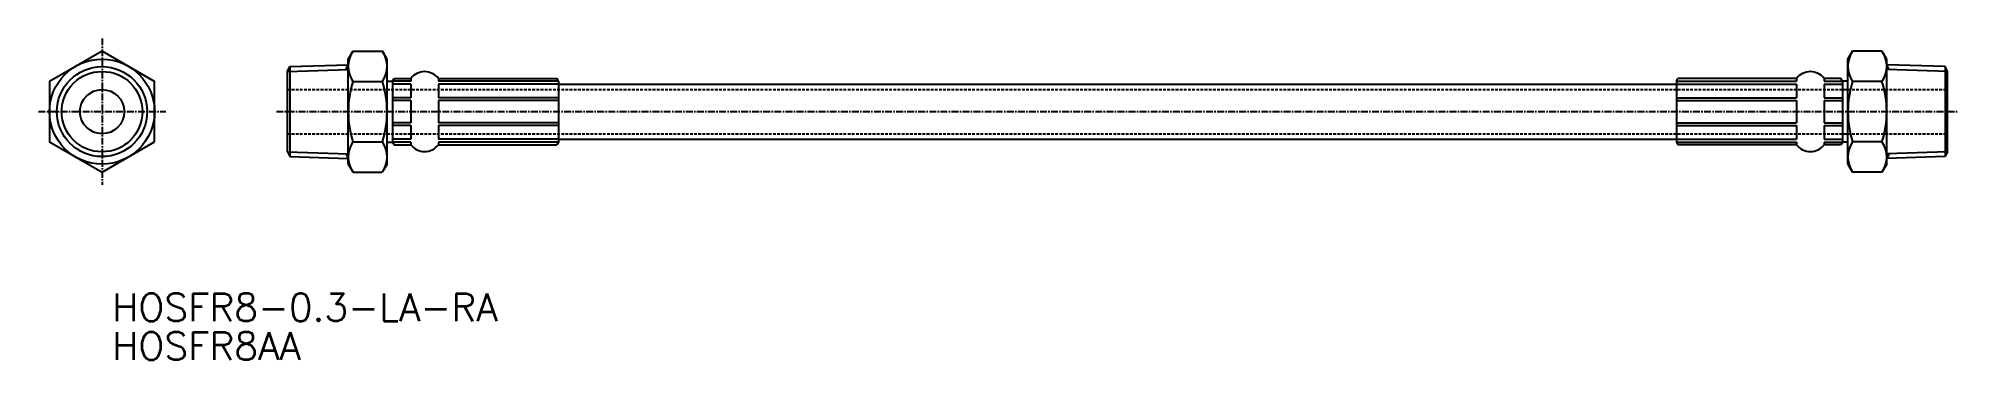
# Model space of a CAD drawing. Extents: x 30 to 377, y 104 to 162.
import ezdxf
from ezdxf.enums import TextEntityAlignment as Align

# ---------------------------------------------------------------- set-up
doc = ezdxf.new("R2010")
doc.units = 0
doc.linetypes.add('CENTER', pattern=[2, 1.25, -0.25, 0.25, -0.25])
doc.linetypes.add('DASHED', pattern=[0.75, 0.5, -0.25])
doc.layers.get('0').update_dxf_attribs({"linetype": 'CONTINUOUS'})
doc.layers.add('CENTER', color=1, linetype='CENTER')
doc.styles.get("Standard").update_dxf_attribs({"font": 'txt.shx', "bigfont": 'extfont.shx'})

msp = doc.modelspace()

# ---------------------------------------------------------------- linework, layer by layer
at = {"color": 7, "linetype": 'CONTINUOUS'}
for p, q in [((46.49, 156.71), (46.49, 156.71)), ((75.24, 155.76), (75.69, 156.63)), ((75.69, 156.63), (86.24, 156.96)), ((75.69, 156.63), (75.69, 140.34)), ((86.24, 157.98), (87.09, 159.45)), ((86.24, 138.98), (86.24, 157.98)), ((87.09, 159.45), (92.39, 159.45)), ((93.24, 157.98), (92.39, 159.45)), ((93.24, 138.98), (93.24, 157.98)), ((357.24, 157.98), (358.09, 159.45)), ((357.24, 138.98), (357.24, 157.98)), ((363.39, 159.45), (358.09, 159.45)), ((364.24, 157.98), (363.39, 159.45)), ((364.24, 138.98), (364.24, 157.98)), ((374.79, 156.63), (364.24, 156.96)), ((374.79, 156.63), (374.79, 140.34)), ((375.24, 155.76), (374.79, 156.63)), ((48.86, 155.34), (48.86, 155.34)), ((75.24, 141.21), (75.24, 155.76)), ((87.09, 153.97), (92.39, 153.97)), ((93.24, 153.98), (94.24, 153.98)), ((94.24, 153.98), (94.53, 154.48)), ((94.24, 153.98), (94.24, 142.98)), ((97.53, 153.98), (94.24, 153.98)), ((97.53, 153.48), (94.24, 153.48)), ((94.53, 154.48), (97.53, 154.48)), ((97.53, 154.48), (97.53, 153.98)), ((97.53, 153.48), (97.53, 150.98)), ((102.53, 154.48), (102.53, 153.98)), ((102.53, 154.48), (123.95, 154.48)), ((124.24, 153.98), (102.53, 153.98)), ((124.24, 153.48), (102.53, 153.48)), ((102.53, 153.48), (102.53, 150.98)), ((124.24, 153.98), (123.95, 154.48)), ((124.24, 153.98), (124.24, 142.98)), ((124.24, 153.48), (326.24, 153.48)), ((326.24, 153.98), (326.53, 154.48)), ((326.24, 153.98), (347.95, 153.98)), ((326.24, 153.98), (326.24, 142.98)), ((326.24, 153.48), (347.95, 153.48)), ((347.95, 154.48), (326.53, 154.48)), ((347.95, 154.48), (347.95, 153.98)), ((347.95, 153.48), (347.95, 150.98)), ((352.95, 154.48), (352.95, 153.98)), ((355.95, 154.48), (352.95, 154.48)), ((352.95, 153.98), (356.24, 153.98)), ((352.95, 153.48), (352.95, 150.98)), ((352.95, 153.48), (356.24, 153.48)), ((356.24, 153.98), (355.95, 154.48)), ((356.24, 153.98), (356.24, 142.98)), ((357.24, 153.98), (356.24, 153.98)), ((363.39, 153.97), (358.09, 153.97)), ((375.24, 141.21), (375.24, 155.76)), ((97.53, 150.98), (94.24, 150.98)), ((97.53, 150.48), (94.24, 150.48)), ((97.53, 150.48), (97.53, 146.48)), ((124.24, 150.98), (102.53, 150.98)), ((124.24, 150.48), (102.53, 150.48)), ((102.53, 150.48), (102.53, 146.48)), ((326.24, 150.98), (347.95, 150.98)), ((326.24, 150.48), (347.95, 150.48)), ((347.95, 150.48), (347.95, 146.48)), ((352.95, 150.98), (356.24, 150.98)), ((352.95, 150.48), (352.95, 146.48)), ((352.95, 150.48), (356.24, 150.48)), ((97.53, 146.48), (94.24, 146.48)), ((97.53, 145.98), (94.24, 145.98)), ((97.53, 145.98), (97.53, 143.48)), ((124.24, 146.48), (102.53, 146.48)), ((124.24, 145.98), (102.53, 145.98)), ((102.53, 145.98), (102.53, 143.48)), ((326.24, 146.48), (347.95, 146.48)), ((326.24, 145.98), (347.95, 145.98)), ((347.95, 145.98), (347.95, 143.48)), ((352.95, 146.48), (356.24, 146.48)), ((352.95, 145.98), (352.95, 143.48)), ((352.95, 145.98), (356.24, 145.98)), ((87.09, 143), (92.39, 143)), ((93.24, 142.98), (94.24, 142.98)), ((97.53, 143.48), (94.24, 143.48)), ((94.24, 142.98), (94.53, 142.48)), ((97.53, 142.98), (94.24, 142.98)), ((94.53, 142.48), (97.53, 142.48)), ((97.53, 142.98), (97.53, 142.48)), ((124.24, 143.48), (102.53, 143.48)), ((124.24, 142.98), (102.53, 142.98)), ((102.53, 142.98), (102.53, 142.48)), ((102.53, 142.48), (123.95, 142.48)), ((124.24, 142.98), (123.95, 142.48)), ((124.24, 143.48), (326.24, 143.48)), ((326.24, 143.48), (347.95, 143.48)), ((326.24, 142.98), (347.95, 142.98)), ((326.24, 142.98), (326.53, 142.48)), ((347.95, 142.48), (326.53, 142.48)), ((347.95, 142.98), (347.95, 142.48)), ((352.95, 143.48), (356.24, 143.48)), ((352.95, 142.98), (352.95, 142.48)), ((352.95, 142.98), (356.24, 142.98)), ((355.95, 142.48), (352.95, 142.48)), ((356.24, 142.98), (355.95, 142.48)), ((357.24, 142.98), (356.24, 142.98)), ((363.39, 143), (358.09, 143)), ((75.24, 141.21), (75.69, 140.34)), ((75.69, 140.34), (86.24, 140.01)), ((86.24, 138.98), (87.09, 137.52)), ((93.24, 138.98), (92.39, 137.52)), ((357.24, 138.98), (358.09, 137.52)), ((364.24, 138.98), (363.39, 137.52)), ((374.79, 140.34), (364.24, 140.01)), ((375.24, 141.21), (374.79, 140.34)), ((87.09, 137.52), (92.39, 137.52)), ((363.39, 137.52), (358.09, 137.52))]:
    msp.add_line(p, q, dxfattribs=at)
at = {"color": 3, "linetype": 'CONTINUOUS'}
for p, q in [((85.79, 156.09), (86.24, 156.96)), ((364.69, 156.09), (364.24, 156.96)), ((75.24, 155.76), (86.24, 156.11)), ((375.24, 155.76), (364.24, 156.11)), ((75.24, 141.21), (86.24, 140.86)), ((85.79, 140.88), (86.24, 140.01)), ((375.24, 141.21), (364.24, 140.86)), ((364.69, 140.88), (364.24, 140.01))]:
    msp.add_line(p, q, dxfattribs=at)
at = {"color": 3, "linetype": 'DASHED'}
for p, q in [((75.24, 152.48), (375.24, 152.48)), ((75.24, 144.48), (375.24, 144.48))]:
    msp.add_line(p, q, dxfattribs=at)
at = {"color": 7, "linetype": 'CONTINUOUS'}
msp.add_lwpolyline([(51.24, 143), (51.24, 153.97), (41.74, 159.45), (32.24, 153.97), (32.24, 143), (41.74, 137.52)], close=True, dxfattribs=at)
for radius in [9.5, 7.28, 4]:
    msp.add_circle((41.74, 148.48), radius, dxfattribs=at)
at = {"color": 3, "linetype": 'CONTINUOUS'}
msp.add_circle((41.74, 148.48), 8.15, dxfattribs=at)
at = {"color": 7, "linetype": 'CONTINUOUS'}
for centre, radius, start, end in [((91.09, 156.71), 4.86, 145.6158, 214.3842), ((88.38, 156.71), 4.86, 325.6158, 34.3842), ((362.09, 156.71), 4.86, 145.6158, 214.3842), ((359.38, 156.71), 4.86, 325.6158, 34.3842), ((104.39, 148.48), 18.15, 162.412, 197.588), ((75.09, 148.48), 18.15, 342.412, 17.588), ((100.03, 152.61), 3.12, 36.8699, 143.1301), ((350.45, 152.61), 3.12, 36.8699, 143.1301), ((375.39, 148.48), 18.15, 162.412, 197.588), ((346.09, 148.48), 18.15, 342.412, 17.588), ((91.09, 140.26), 4.86, 145.6158, 214.3842), ((88.38, 140.26), 4.86, 325.6158, 34.3842), ((100.03, 144.36), 3.12, 216.8699, 323.1301), ((350.45, 144.36), 3.12, 216.8699, 323.1301), ((362.09, 140.26), 4.86, 145.6158, 214.3842), ((359.38, 140.26), 4.86, 325.6158, 34.3842)]:
    msp.add_arc(centre, radius, start, end, dxfattribs=at)
at = {"layer": 'CENTER', "color": 1, "linetype": 'CENTER'}
for p, q in [((41.74, 161.76), (41.74, 135.21)), ((30.24, 148.48), (53.24, 148.48)), ((73.24, 148.48), (377.24, 148.48))]:
    msp.add_line(p, q, dxfattribs=at)

# ---------------------------------------------------------------- texts
at = {"color": 7, "linetype": 'CONTINUOUS'}
for s, p in [('HOSFR8-0.3-LA-RA', (43.57, 113.06)), ('HOSFR8AA', (43.57, 106.06))]:
    msp.add_text(s, height=5, dxfattribs=at).set_placement(p, align=Align.MIDDLE_LEFT)

doc.saveas('drawing.dxf')
